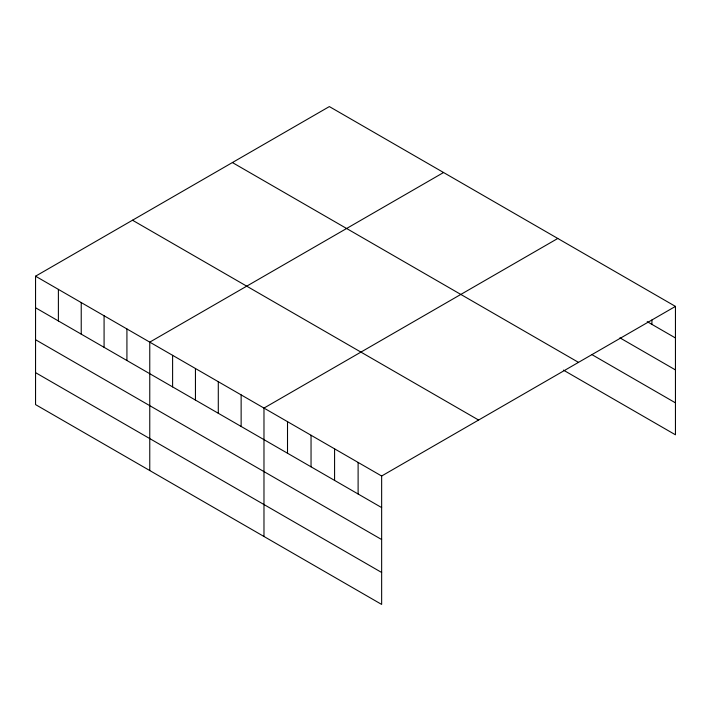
<?xml version="1.0" encoding="UTF-8"?>
<svg xmlns="http://www.w3.org/2000/svg" width="711" height="711" viewBox="0 0 711 711"><rect width="100%" height="100%" fill="white"/><g stroke="black" fill="none" stroke-linecap="round" stroke-linejoin="round"><path stroke-width="1.07" d="M35.55 276.197L381.647 476.015L381.647 604.421L35.55 404.603L35.55 276.197L329.353 106.579L675.45 306.397L675.45 434.803L563.423 370.12M443.566 172.515L149.763 342.142L149.763 470.549M557.78 238.461L263.977 408.078L263.977 536.485M381.647 476.015L675.45 306.397M647.206 321.656L675.45 337.965M619.912 337.849L675.45 369.916M591.668 354.469L675.45 402.844M232.399 162.552L578.496 362.37M132.504 220.223L478.601 420.041M35.55 307.765L381.647 507.583M35.55 339.725L381.647 539.542M35.55 372.644L381.647 572.471M651.916 320.021L651.916 324.376M358.113 462.434L358.113 493.994M334.579 448.845L334.579 480.414M311.045 435.256L311.045 466.825M287.511 421.667L287.511 453.236M241.136 394.889L241.136 426.458M218.295 381.7L218.295 413.269M195.445 368.52L195.445 400.08M172.604 355.331L172.604 386.891M126.922 328.953L126.922 360.521M104.082 315.764L104.082 347.332M81.232 302.575L81.232 334.143M58.391 289.386L58.391 320.954"/></g></svg>
